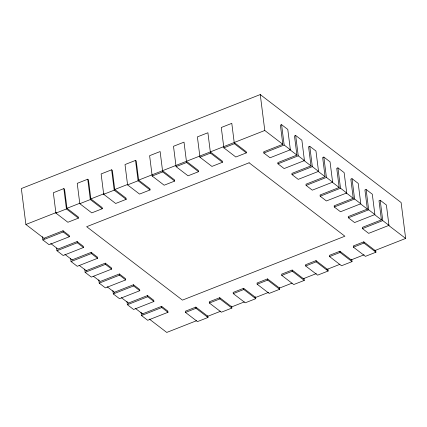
<?xml version="1.0" encoding="UTF-8"?>
<svg xmlns="http://www.w3.org/2000/svg" width="427" height="427" viewBox="0 0 427 427"><rect width="100%" height="100%" fill="white"/><g stroke="black" fill="none" stroke-linecap="round" stroke-linejoin="round"><path stroke-width="0.64" d="M374.623 250.66L405.65 238.453L401.113 202.531L260.251 94.564L21.35 188.547L25.887 224.469L44.355 238.618M63.853 188.606L53.343 192.742L55.916 213.094L67.888 222.27L78.397 218.138L78.248 216.937L66.98 208.301L64.557 189.145L63.853 188.606L66.425 208.958L78.397 218.138M87.743 179.207L77.234 183.343L79.801 203.695L91.778 212.876L102.288 208.739L102.138 207.538L90.866 198.902L88.448 179.746L87.743 179.207L90.316 199.558L102.288 208.739M111.634 169.807L101.124 173.944L103.692 194.296L115.669 203.476L126.178 199.34L126.029 198.144L114.756 189.503L112.338 170.346L111.634 169.807L114.206 190.164L126.178 199.34M135.524 160.408L125.01 164.544L127.582 184.896L139.554 194.077L150.069 189.94L149.914 188.745L138.647 180.109L136.229 160.947L135.524 160.408L138.097 180.765L150.069 189.94M25.887 224.469L56.295 212.507M66.842 208.355L79.87 203.231M91.042 198.833L104.071 193.709M114.623 189.556L127.652 184.432M138.823 180.039L264.788 130.481L282.722 144.23M55.916 213.094L66.425 208.958M79.801 203.695L90.316 199.558M103.692 194.296L114.206 190.164M127.582 184.896L138.097 180.765M281.59 124.679L280.395 125.148L282.818 144.305L263.705 151.82L263.854 153.021L270.056 157.771L290.36 149.781L287.787 129.429L281.59 124.679L284.163 145.031L290.36 149.781M152.183 176.036L162.692 171.905L174.67 181.08L164.155 185.217L152.183 176.036L149.61 155.684L160.125 151.548L162.692 171.905M176.073 166.642L186.583 162.506L198.555 171.681L188.045 175.817L176.073 166.642L173.501 146.285L184.01 142.148L186.583 162.506M199.964 157.243L210.474 153.106L222.446 162.281L211.936 166.418L199.964 157.243L197.391 136.886L207.901 132.754L210.474 153.106M223.855 147.843L234.364 143.707L246.336 152.887L235.827 157.019L223.855 147.843L221.282 127.492L231.792 123.355L234.364 143.707M295.676 135.471L294.486 135.941L296.904 155.097L277.79 162.618L277.945 163.813L284.142 168.564L304.446 160.579L301.878 140.221L295.676 135.471L298.249 155.828L304.446 160.579M43.917 238.287L63.031 230.767L69.227 235.517L69.377 236.718L49.073 244.703L42.876 239.953L42.46 236.67M42.876 239.953L63.18 231.968L69.377 236.718M263.854 153.021L284.163 145.031M309.762 146.269L308.572 146.739L310.989 165.895L291.876 173.415L292.031 174.611L298.227 179.361L318.531 171.376L315.964 151.019L309.762 146.269L312.334 166.626L318.531 171.376M58.003 249.085L77.116 241.565L83.313 246.315L83.468 247.511L63.159 255.501L56.962 250.75L56.631 248.124M56.962 250.75L77.266 242.76L83.468 247.511M277.945 163.813L298.249 155.828M323.853 157.067L322.657 157.536L325.075 176.693L305.962 184.213L306.116 185.409L312.313 190.159L332.622 182.169L330.05 161.817L323.853 157.067L326.42 177.418L332.622 182.169M72.088 259.883L91.202 252.362L97.399 257.113L97.553 258.308L77.244 266.299L71.047 261.548L70.631 258.266M71.047 261.548L91.351 253.558L97.553 258.308M292.031 174.611L312.334 166.626M337.938 167.864L336.743 168.334L339.161 187.49L320.053 195.011L320.202 196.207L326.399 200.957L346.708 192.967L344.135 172.615L337.938 167.864L340.506 188.216L346.708 192.967M86.179 270.675L105.288 263.16L111.49 267.91L111.639 269.106L91.33 277.096L85.133 272.346L84.717 269.063M85.133 272.346L105.442 264.356L111.639 269.106M306.116 185.409L326.42 177.418M352.024 178.662L350.829 179.132L353.246 198.288L334.138 205.809L334.288 207.004L340.484 211.755L360.794 203.764L358.221 183.413L352.024 178.662L354.597 199.014L360.794 203.764M98.808 279.861L99.219 283.144L105.416 287.894L125.725 279.904L125.575 278.708L119.373 273.958L100.265 281.473L93.417 276.226M99.219 283.144L119.528 275.153L125.725 279.904M320.202 196.207L340.506 188.216M366.11 189.46L364.914 189.93L367.337 209.086L348.224 216.601L348.373 217.802L354.57 222.552L374.879 214.562L372.307 194.21L366.11 189.46L368.682 209.812L374.879 214.562M114.351 292.271L133.464 284.75L139.661 289.506L139.81 290.702L119.507 298.692L113.304 293.936L112.893 290.654M113.304 293.936L133.614 285.951L139.81 290.702M334.288 207.004L354.597 199.014M380.195 200.252L379 200.727L381.423 219.884L362.309 227.399L362.459 228.6L368.661 233.35L388.965 225.36L386.392 205.008L380.195 200.252L382.768 220.61L388.965 225.36M128.436 303.069L147.55 295.548L153.747 300.298L153.896 301.499L133.592 309.484L127.395 304.734L126.979 301.451M127.395 304.734L147.699 296.749L153.896 301.499M348.373 217.802L368.682 209.812M142.522 313.866L161.636 306.346L167.832 311.096L167.982 312.297L147.678 320.282L141.481 315.532L141.065 312.249M141.481 315.532L161.785 307.541L167.982 312.297M362.459 228.6L382.768 220.61M207.132 315.734L195.865 307.093L185.35 311.23L185.505 312.431L197.477 321.606L207.986 317.469L207.741 315.5M231.023 306.335L219.756 297.699L209.241 301.83L209.39 303.031L221.367 312.206L231.877 308.07L231.631 306.1M254.914 296.936L243.641 288.3L233.131 292.436L233.281 293.632L245.258 302.807L255.768 298.676L255.517 296.706M278.804 287.536L267.532 278.9L257.022 283.037L257.171 284.233L269.143 293.408L279.658 289.276L279.407 287.307M303.4 278.676L292.132 270.04L281.623 274.177L281.772 275.372L293.744 284.547L304.259 280.416L304.008 278.447M327.29 269.277L316.023 260.641L305.513 264.777L305.663 265.973L317.635 275.153L328.144 271.017L327.899 269.047M351.181 259.883L339.913 251.241L329.398 255.378L329.553 256.574L341.525 265.754L352.035 261.618L351.789 259.648M375.071 250.484L363.804 241.842L353.289 245.979L353.444 247.18L365.416 256.355L375.925 252.218L375.68 250.249M185.505 312.431L196.014 308.294L207.986 317.469M209.39 303.031L219.905 298.895L231.877 308.07M233.281 293.632L243.796 289.495L255.768 298.676M257.171 284.233L267.686 280.096L279.658 289.276M281.772 275.372L292.281 271.236L304.259 280.416M305.663 265.973L316.172 261.836L328.144 271.017M329.553 256.574L340.063 252.442L352.035 261.618M353.444 247.18L363.953 243.043L375.925 252.218M196.537 320.72L166.749 332.436L149.343 319.092M207.084 316.567L220.738 311.198M231.285 307.05L244.313 301.921M254.866 297.774L268.514 292.399M279.066 288.252L292.095 283.122M303.266 278.73L316.295 273.606M326.842 269.453L339.876 264.329M351.042 259.936L364.076 254.807M289.581 149.487L296.968 155.15M303.827 160.408L311.214 166.066M318.072 171.323L324.931 176.581M332.318 182.244L339.177 187.501M346.035 192.758L353.417 198.416M360.276 203.674L367.663 209.337M374.522 214.594L381.38 219.852M388.239 225.109L405.65 238.453M234.919 143.05L246.187 151.686L246.336 152.887M211.029 152.45L222.296 161.086L222.446 162.281M187.138 161.849L198.406 170.485L198.555 171.681M163.247 171.243L174.515 179.884L174.67 181.08M50.685 243.47L58.072 249.133M64.931 254.391L72.312 260.054M79.171 265.311L86.558 270.969M107.134 286.741L114.521 292.404M121.38 297.662L128.767 303.319M135.626 308.577L143.008 314.24M363.804 241.842L363.953 243.043M339.913 251.241L340.063 252.442M316.023 260.641L316.172 261.836M292.132 270.04L292.281 271.236M260.251 94.564L264.788 130.481M267.532 278.9L267.686 280.096M243.641 288.3L243.796 289.495M219.756 297.699L219.905 298.895M195.865 307.093L196.014 308.294M161.636 306.346L161.785 307.541M147.55 295.548L147.699 296.749M133.464 284.75L133.614 285.951M119.373 273.958L119.528 275.153M105.288 263.16L105.442 264.356M91.202 252.362L91.351 253.558M77.116 241.565L77.266 242.76M63.031 230.767L63.18 231.968M249.101 162.794L86.649 226.705L182.436 300.122L344.888 236.216L249.101 162.794"/></g></svg>
